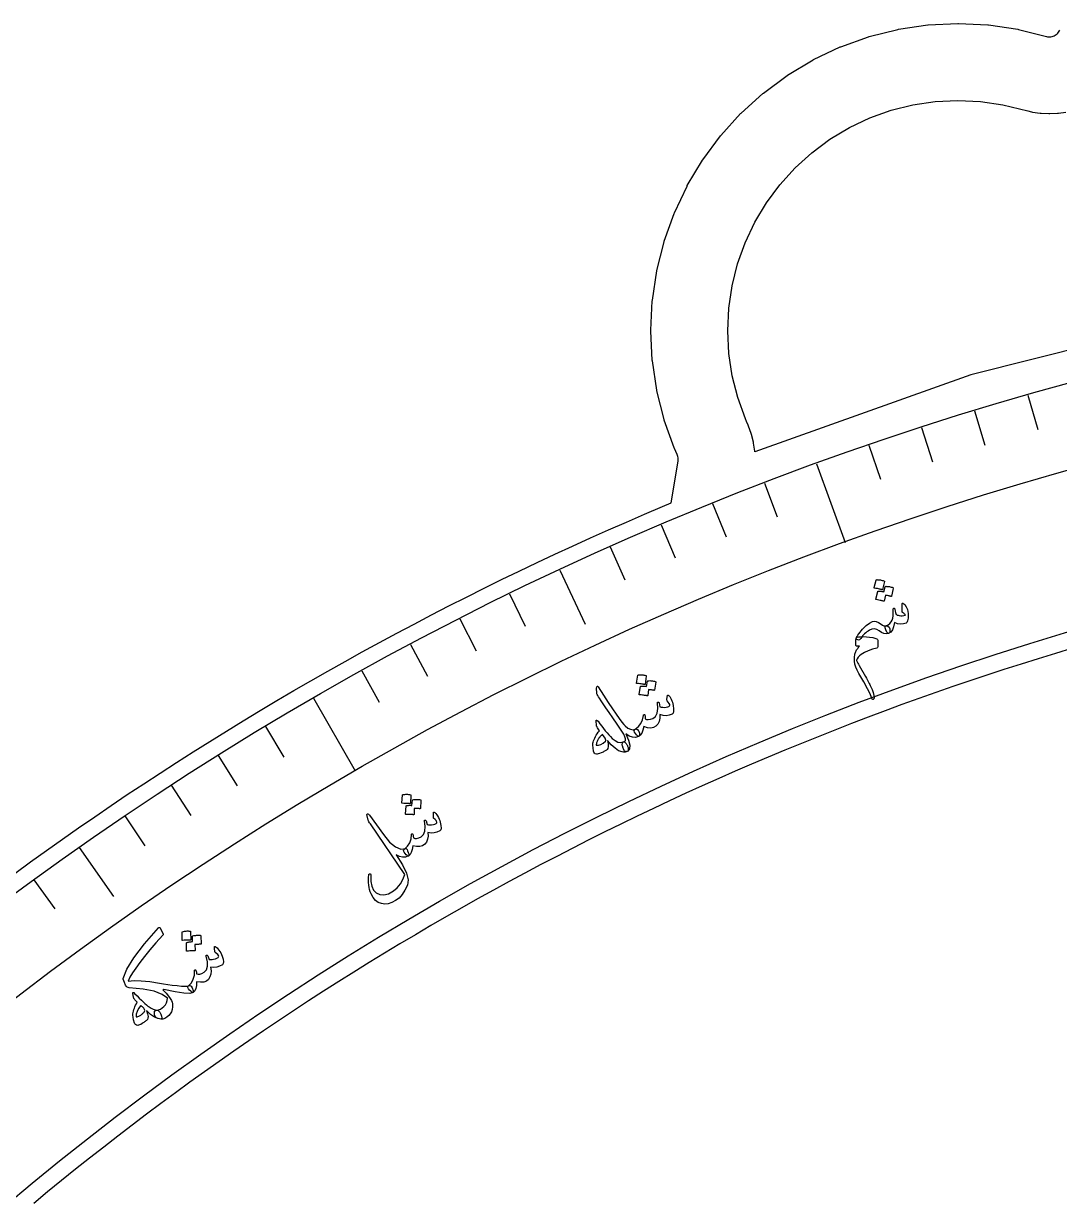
# Model space of a CAD drawing. Header units: millimetres. Extents: x -82 to 82, y -82 to 107.
# Drawn here: x -48.51 to -21.81, y 58.21 to 88.48 of the extents above; entities that cross this region are included whole.
import ezdxf

# ---------------------------------------------------------------- set-up
doc = ezdxf.new("R2010")
doc.units = ezdxf.units.MM
for name, color, linetype in [('CUT_INNER', 6, 'Continuous'), ('CUT_OUTER', 1, 'Continuous'), ('ENGRAVE', 7, 'Continuous'), ('ENGRAVE_FINE', 8, 'Continuous'), ('TEXT', 5, 'Continuous')]:
    doc.layers.add(name, color=color, linetype=linetype)

msp = doc.modelspace()

# ---------------------------------------------------------------- linework, layer by layer
at = {"layer": 'CUT_INNER'}
msp.add_lwpolyline([(-21.4692, 72.3701), (-21.9129, 72.237), (-22.3557, 72.1012), (-22.7977, 71.9627), (-23.2388, 71.8215), (-23.6791, 71.6775), (-24.1184, 71.5309), (-24.5569, 71.3815), (-24.9944, 71.2295), (-25.431, 71.0748), (-25.8666, 70.9174), (-26.3013, 70.7574), (-26.7349, 70.5947), (-27.1676, 70.4293), (-27.5992, 70.2613), (-28.0298, 70.0906), (-28.4593, 69.9173), (-28.8878, 69.7414), (-29.3152, 69.5628), (-29.7415, 69.3816), (-30.1666, 69.1978), (-30.5907, 69.0114), (-31.0135, 68.8224), (-31.4352, 68.6308), (-31.8557, 68.4366), (-32.2751, 68.2399), (-32.6932, 68.0406), (-33.11, 67.8387), (-33.5257, 67.6343), (-33.94, 67.4273), (-34.3531, 67.2177), (-34.7649, 67.0057), (-35.1754, 66.7911), (-35.5846, 66.574), (-35.9924, 66.3544), (-36.3988, 66.1323), (-36.8039, 65.9078), (-37.2077, 65.6807), (-37.61, 65.4512), (-38.0109, 65.2192), (-38.4103, 64.9847), (-38.8083, 64.7478), (-39.2049, 64.5084), (-39.6, 64.2667), (-39.9936, 64.0225), (-40.3856, 63.7759), (-40.7762, 63.5269), (-41.1652, 63.2755), (-41.5527, 63.0217), (-41.9386, 62.7656), (-42.3229, 62.5071), (-42.7057, 62.2462), (-43.0868, 61.983), (-43.4663, 61.7174), (-43.8442, 61.4496), (-44.2204, 61.1794), (-44.595, 60.9069), (-44.9679, 60.6321), (-45.339, 60.3551), (-45.7085, 60.0757), (-46.0763, 59.7941), (-46.4423, 59.5103), (-46.8066, 59.2242), (-47.1691, 58.9359), (-47.5298, 58.6454), (-47.8888, 58.3526), (-48.2459, 58.0577)], dxfattribs=at)
at = {"layer": 'CUT_OUTER'}
msp.add_lwpolyline([(-48.7377, 66.5649), (-48.3283, 66.8627), (-47.9172, 67.158), (-47.5042, 67.4507), (-47.0894, 67.741), (-46.6729, 68.0286), (-46.2546, 68.3137), (-45.8345, 68.5962), (-45.4128, 68.8762), (-44.9893, 69.1535), (-44.5641, 69.4283), (-44.1373, 69.7004), (-43.7088, 69.9699), (-43.2786, 70.2368), (-42.8469, 70.501), (-42.4135, 70.7626), (-41.9785, 71.0215), (-41.5419, 71.2778), (-41.1038, 71.5313), (-40.6641, 71.7822), (-40.2229, 72.0303), (-39.7802, 72.2758), (-39.3359, 72.5185), (-38.8902, 72.7585), (-38.4431, 72.9958), (-37.9944, 73.2303), (-37.5444, 73.462), (-37.0929, 73.691), (-36.6401, 73.9172), (-36.1858, 74.1406), (-35.7302, 74.3613), (-35.2733, 74.5791), (-34.815, 74.7941), (-34.3554, 75.0064), (-33.8946, 75.2157), (-33.4324, 75.4223), (-32.969, 75.626), (-32.5043, 75.8269), (-32.0385, 76.0249), (-31.8158, 76.118), (-31.6365, 77.1936), (-31.633, 77.2237), (-31.6326, 77.254), (-31.6353, 77.2842), (-31.641, 77.314), (-31.6496, 77.3431), (-31.6612, 77.3711), (-31.734, 77.525), (-31.7396, 77.5386), (-31.9965, 78.2565), (-32.0008, 78.2706), (-32.186, 79.0102), (-32.1889, 79.0247), (-32.3008, 79.7789), (-32.3022, 79.7936), (-32.3396, 80.5551), (-32.3396, 80.5699), (-32.3022, 81.3314), (-32.3008, 81.3461), (-32.1889, 82.1003), (-32.186, 82.1148), (-32.0008, 82.8544), (-31.9965, 82.8685), (-31.7396, 83.5864), (-31.734, 83.6), (-31.408, 84.2893), (-31.401, 84.3023), (-31.009, 84.9563), (-31.0009, 84.9685), (-30.5466, 85.581), (-30.5373, 85.5924), (-30.0252, 86.1573), (-30.0148, 86.1677), (-29.4499, 86.6798), (-29.4385, 86.6891), (-28.826, 87.1434), (-28.8138, 87.1515), (-28.1598, 87.5435), (-28.1468, 87.5505), (-27.4575, 87.8765), (-27.4439, 87.8821), (-26.726, 88.139), (-26.7119, 88.1433), (-25.9723, 88.3285), (-25.9578, 88.3314), (-25.2036, 88.4433), (-25.1889, 88.4447), (-24.4274, 88.4821), (-24.4126, 88.4821), (-23.6511, 88.4447), (-23.6364, 88.4433), (-22.8822, 88.3314), (-22.8677, 88.3285), (-22.1433, 88.1471), (-22.1144, 88.1413), (-22.0851, 88.1384), (-22.0557, 88.1384), (-22.0264, 88.1413), (-21.9975, 88.1471), (-21.9693, 88.1556), (-21.9421, 88.1669), (-21.9162, 88.1808), (-21.8917, 88.1971), (-21.8689, 88.2158), (-21.8481, 88.2366), (-21.8294, 88.2594), (-21.8131, 88.2838), (-21.7992, 88.3098)], dxfattribs=at)
at = {"layer": 'ENGRAVE'}
for points in [[(-16.1925, 81.4052), (-24.0936, 79.426), (-29.6608, 77.4341), (-29.6629, 77.4577), (-29.6905, 77.656), (-29.6962, 77.6858), (-29.7437, 77.8803), (-29.7524, 77.9094), (-29.8192, 78.0981), (-29.8308, 78.1261), (-29.8713, 78.2177), (-29.9029, 78.2844), (-30.1, 78.8337), (-30.2421, 79.3988), (-30.3281, 79.9751), (-30.3573, 80.557), (-30.3292, 81.139), (-30.2442, 81.7154), (-30.1032, 82.2807), (-29.9074, 82.8295), (-29.6588, 83.3564), (-29.3597, 83.8565), (-29.0131, 84.3248), (-28.6222, 84.7569), (-28.1908, 85.1486), (-27.7231, 85.4961), (-27.2237, 85.7961), (-26.6972, 86.0457), (-26.1488, 86.2425), (-25.5837, 86.3846), (-25.0074, 86.4706), (-24.4255, 86.4998), (-23.8435, 86.4717), (-23.2671, 86.3867), (-22.6226, 86.2259), (-22.5296, 86.2051), (-22.5007, 86.1994), (-22.3085, 86.1709), (-22.2792, 86.168), (-22.0851, 86.1584), (-22.0557, 86.1584), (-21.8616, 86.168), (-21.8323, 86.1709), (-21.6401, 86.1994)], [(-28.0728, 77.1293), (-27.334, 75.0997)], [(-34.6882, 74.3891), (-34.0362, 72.9909)], [(-41.0396, 71.0827), (-39.9597, 69.2122)], [(-47.0787, 67.2354), (-46.1938, 65.9716)]]:
    msp.add_lwpolyline(points, dxfattribs=at)
for radius in [82.0793, 79.9194, 75.9082]:
    msp.add_circle((0, 0), radius, dxfattribs=at)
at = {"layer": 'ENGRAVE_FINE'}
for points in [[(-22.6241, 78.8996), (-22.369, 78.0098)], [(-23.9977, 78.4928), (-23.727, 77.6076)], [(-25.3639, 78.062), (-25.0778, 77.1817)], [(-26.7224, 77.6075), (-26.421, 76.7322)], [(-29.4146, 76.6276), (-29.0828, 75.7634)], [(-30.7474, 76.1026), (-30.4007, 75.2443)], [(-32.0709, 75.5543), (-31.7092, 74.7023)], [(-33.3846, 74.9831), (-33.0081, 74.1375)], [(-35.9812, 73.7723), (-35.5754, 72.9404)], [(-37.2632, 73.1331), (-36.843, 72.3084)], [(-38.5339, 72.4717), (-38.0993, 71.6544)], [(-39.7928, 71.7881), (-39.344, 70.9785)], [(-42.2739, 70.3556), (-41.7972, 69.5622)], [(-43.4954, 69.6072), (-43.0049, 68.8222)], [(-44.7036, 68.8375), (-44.1994, 68.0611)], [(-45.8981, 68.0468), (-45.3805, 67.2794)], [(-48.245, 66.4035), (-47.7009, 65.6546)]]:
    msp.add_lwpolyline(points, dxfattribs=at)
at = {"layer": 'TEXT'}
for points in [[(-26.5347, 74.1296), (-26.5329, 74.1333), (-26.5296, 74.1363), (-26.5249, 74.1386), (-26.5186, 74.1402), (-26.4941, 74.14), (-26.47, 74.1386), (-26.4463, 74.1362), (-26.423, 74.1328), (-26.3999, 74.1281), (-26.3768, 74.1223), (-26.3537, 74.1152), (-26.3307, 74.1068), (-26.3244, 74.1031), (-26.3205, 74.0988), (-26.3188, 74.0941), (-26.3194, 74.0888), (-26.3659, 73.8861), (-26.3687, 73.8817), (-26.3735, 73.8797), (-26.3804, 73.88), (-26.3894, 73.8826), (-26.3971, 73.8847), (-26.4092, 73.8878), (-26.4256, 73.8917), (-26.4463, 73.8966), (-26.4717, 73.9022), (-26.5019, 73.9085), (-26.5371, 73.9155), (-26.5772, 73.9232), (-26.5827, 73.9248), (-26.5861, 73.9273), (-26.5873, 73.9306), (-26.5862, 73.9346)], [(-26.3025, 73.9577), (-26.3007, 73.9614), (-26.2974, 73.9644), (-26.2927, 73.9667), (-26.2864, 73.9683), (-26.262, 73.9679), (-26.2379, 73.9665), (-26.2143, 73.964), (-26.191, 73.9605), (-26.168, 73.9558), (-26.145, 73.9499), (-26.122, 73.9427), (-26.0991, 73.9343), (-26.094, 73.931), (-26.0909, 73.9268), (-26.0895, 73.9216), (-26.09, 73.9155), (-26.1366, 73.713), (-26.1387, 73.7098), (-26.1429, 73.7083), (-26.1493, 73.7085), (-26.1578, 73.7103), (-26.1635, 73.7117), (-26.1723, 73.7138), (-26.1843, 73.7165), (-26.1995, 73.72), (-26.2178, 73.7241), (-26.2391, 73.7286), (-26.2636, 73.7335), (-26.2912, 73.7388), (-26.3242, 73.5898), (-26.327, 73.5855), (-26.3318, 73.5834), (-26.3387, 73.5837), (-26.3476, 73.5863), (-26.3553, 73.5885), (-26.3673, 73.5915), (-26.3837, 73.5955), (-26.4044, 73.6003), (-26.4297, 73.6059), (-26.4598, 73.6123), (-26.4949, 73.6193), (-26.5348, 73.627), (-26.5394, 73.629), (-26.5421, 73.6317), (-26.5429, 73.6351), (-26.5417, 73.6392), (-26.4907, 73.8341), (-26.4889, 73.8378), (-26.4857, 73.8408), (-26.481, 73.8431), (-26.4747, 73.8447), (-26.4575, 73.8445), (-26.4402, 73.8439), (-26.4229, 73.8428), (-26.4055, 73.8413), (-26.3883, 73.8391), (-26.3713, 73.8361), (-26.3544, 73.8323), (-26.3376, 73.8276)], [(-25.8609, 73.5167), (-25.8603, 73.5267), (-25.8573, 73.5326), (-25.852, 73.5345), (-25.8443, 73.5323), (-25.7961, 73.497), (-25.7574, 73.4418), (-25.7284, 73.3667), (-25.7088, 73.2718), (-25.705, 73.2292), (-25.7045, 73.1883), (-25.7073, 73.1489), (-25.7134, 73.1112), (-25.7223, 73.0767), (-25.7321, 73.0502), (-25.7429, 73.0315), (-25.7547, 73.0208), (-25.8282, 72.997), (-25.9039, 72.9913), (-25.9818, 73.0037), (-26.0619, 73.0342), (-26.0831, 72.927), (-26.1149, 72.8444), (-26.1572, 72.7864), (-26.2101, 72.7531), (-26.2194, 72.753), (-26.2299, 72.7589), (-26.2417, 72.7707), (-26.2546, 72.7886), (-26.2862, 72.8485), (-26.301, 72.8951), (-26.2991, 72.9284), (-26.2805, 72.9485), (-26.2269, 72.979), (-26.1824, 73.0138), (-26.147, 73.053), (-26.1209, 73.0965), (-26.103, 73.148), (-26.0927, 73.2113), (-26.0898, 73.2862), (-26.0945, 73.3729), (-26.0937, 73.3837), (-26.0903, 73.3921), (-26.0841, 73.3981), (-26.0753, 73.4017), (-26.0653, 73.4024), (-26.0577, 73.3988), (-26.0526, 73.391), (-26.05, 73.3789), (-26.0436, 73.332), (-26.0367, 73.2949), (-26.0292, 73.2674), (-26.0212, 73.2495), (-26.0099, 73.2384), (-25.9918, 73.2288), (-25.9669, 73.2206), (-25.9352, 73.214), (-25.8986, 73.2106), (-25.861, 73.2115), (-25.8225, 73.2166), (-25.7831, 73.2261), (-25.783, 73.2261), (-25.7826, 73.2263), (-25.7819, 73.2265), (-25.7809, 73.2268), (-25.7802, 73.2294), (-25.7814, 73.2334), (-25.7847, 73.2388), (-25.79, 73.2457), (-25.7985, 73.2543), (-25.8115, 73.265), (-25.8288, 73.2779), (-25.8506, 73.2928), (-25.8545, 73.2956), (-25.8573, 73.2996), (-25.859, 73.305), (-25.8597, 73.3116)], [(-26.6305, 73.0622), (-26.588, 73.068), (-26.5363, 73.0578), (-26.4754, 73.0316), (-26.4054, 72.9893), (-26.3691, 72.9676), (-26.3373, 72.9532), (-26.3099, 72.946), (-26.287, 72.9462), (-26.232, 72.9448), (-26.1959, 72.9188), (-26.1788, 72.8683), (-26.1807, 72.7932), (-26.1842, 72.779), (-26.1914, 72.7672), (-26.2022, 72.7578), (-26.2166, 72.7508), (-26.2722, 72.7405), (-26.3312, 72.7487), (-26.3934, 72.7752), (-26.4591, 72.8201), (-26.5165, 72.8555), (-26.577, 72.8699), (-26.6405, 72.8631), (-26.707, 72.8352), (-26.74, 72.8157), (-26.7714, 72.7944), (-26.8014, 72.771), (-26.8299, 72.7458), (-26.8566, 72.7187), (-26.8813, 72.6899), (-26.9039, 72.6594), (-26.9245, 72.6271), (-26.9442, 72.6017), (-26.9646, 72.5864), (-26.9857, 72.5814), (-27.0075, 72.5865), (-27.0277, 72.5976), (-27.041, 72.6091), (-27.0475, 72.621), (-27.047, 72.6333), (-27.04, 72.6504), (-27.0261, 72.6744), (-27.0051, 72.7052), (-26.9773, 72.7429), (-26.8802, 72.8628), (-26.79, 72.9559), (-26.7067, 73.0224), (-26.6305, 73.0622)], [(-27.0551, 72.4579), (-27.055, 72.5282), (-27.0524, 72.5821), (-27.0474, 72.6196), (-27.04, 72.6409), (-27.0211, 72.654), (-26.9853, 72.6637), (-26.9325, 72.6697), (-26.8627, 72.6722), (-26.7811, 72.6697), (-26.7, 72.6608), (-26.6193, 72.6456), (-26.5392, 72.6239), (-26.5176, 72.6143), (-26.5021, 72.5994), (-26.4926, 72.5792), (-26.4891, 72.5538), (-26.4878, 72.5275), (-26.4869, 72.5042), (-26.4864, 72.4838), (-26.4864, 72.4663), (-26.4867, 72.452), (-26.4869, 72.441), (-26.4872, 72.4333), (-26.4874, 72.4291), (-26.4903, 72.4089), (-26.4957, 72.3935), (-26.5039, 72.383), (-26.5148, 72.3773), (-26.6302, 72.3465), (-26.7354, 72.3078), (-26.8304, 72.2614), (-26.9152, 72.2072), (-26.9592, 72.1729), (-26.9949, 72.138), (-27.022, 72.1026), (-27.0407, 72.0667), (-27.0395, 72.0614), (-27.0361, 72.0527), (-27.0305, 72.0407), (-27.0228, 72.0253), (-27.0129, 72.0066), (-27.0008, 71.9846), (-26.9865, 71.9592), (-26.9701, 71.9305), (-26.8083, 71.6412), (-26.7852, 71.601), (-26.7638, 71.5634), (-26.7441, 71.5283), (-26.7261, 71.4958), (-26.7101, 71.466), (-26.6961, 71.439), (-26.6843, 71.4147), (-26.6745, 71.3932), (-26.6391, 71.3087), (-26.6128, 71.2297), (-26.5954, 71.1563), (-26.5871, 71.0884), (-26.5887, 71.075), (-26.5926, 71.0648), (-26.599, 71.0576), (-26.6077, 71.0536), (-26.6209, 71.0537), (-26.6325, 71.0622), (-26.6424, 71.0789), (-26.6506, 71.104), (-26.6857, 71.1961), (-26.7519, 71.3291), (-26.8492, 71.5031), (-26.9779, 71.7181), (-27.0234, 71.8039), (-27.0573, 71.8854), (-27.0795, 71.9627), (-27.0901, 72.0358), (-27.0917, 72.0699), (-27.092, 72.1025), (-27.0912, 72.1336), (-27.0891, 72.1631), (-27.0858, 72.1909), (-27.0812, 72.2169), (-27.0753, 72.2411), (-27.0681, 72.2634), (-27.0585, 72.285), (-27.0477, 72.3061), (-27.0356, 72.3268), (-27.0223, 72.347), (-27.0079, 72.3669), (-26.9927, 72.3864), (-26.9765, 72.4057), (-26.9595, 72.4246), (-26.9612, 72.4252), (-26.9635, 72.4256), (-26.9663, 72.4258), (-26.9697, 72.4257), (-26.9736, 72.4255), (-26.978, 72.4251), (-26.983, 72.4245), (-26.9885, 72.4237), (-26.9936, 72.4241), (-26.9989, 72.4244), (-27.0042, 72.4245), (-27.0096, 72.4244), (-27.0151, 72.4243), (-27.0208, 72.4242), (-27.0267, 72.4243), (-27.0328, 72.4244), (-27.0427, 72.427), (-27.0497, 72.4335), (-27.0538, 72.4438), (-27.0551, 72.4579)], [(-32.6752, 71.6733), (-32.6738, 71.6772), (-32.6708, 71.6805), (-32.6662, 71.6832), (-32.6601, 71.6853), (-32.6357, 71.6871), (-32.6115, 71.6878), (-32.5877, 71.6874), (-32.5641, 71.6859), (-32.5407, 71.6832), (-32.5172, 71.6793), (-32.4936, 71.6742), (-32.47, 71.6678), (-32.4634, 71.6646), (-32.4591, 71.6607), (-32.457, 71.6561), (-32.4572, 71.6508), (-32.4866, 71.4449), (-32.489, 71.4403), (-32.4937, 71.4378), (-32.5006, 71.4376), (-32.5097, 71.4394), (-32.5176, 71.4409), (-32.5299, 71.4429), (-32.5465, 71.4455), (-32.5676, 71.4485), (-32.5934, 71.452), (-32.6241, 71.4558), (-32.6597, 71.4598), (-32.7003, 71.4641), (-32.706, 71.4653), (-32.7095, 71.4674), (-32.711, 71.4706), (-32.7103, 71.4747)], [(-32.4293, 71.5215), (-32.4279, 71.5254), (-32.4249, 71.5286), (-32.4203, 71.5313), (-32.4142, 71.5334), (-32.3898, 71.5352), (-32.3657, 71.5358), (-32.342, 71.5353), (-32.3185, 71.5337), (-32.2951, 71.531), (-32.2717, 71.527), (-32.2482, 71.5218), (-32.2246, 71.5153), (-32.2193, 71.5125), (-32.2158, 71.5085), (-32.214, 71.5035), (-32.214, 71.4973), (-32.2435, 71.2916), (-32.2453, 71.2883), (-32.2494, 71.2864), (-32.2558, 71.2861), (-32.2644, 71.2872), (-32.2702, 71.2881), (-32.2791, 71.2894), (-32.2913, 71.2912), (-32.3067, 71.2934), (-32.3253, 71.2959), (-32.347, 71.2985), (-32.3718, 71.3014), (-32.3998, 71.3044), (-32.4202, 71.1531), (-32.4226, 71.1485), (-32.4272, 71.1461), (-32.4341, 71.1458), (-32.4432, 71.1477), (-32.4511, 71.1492), (-32.4633, 71.1512), (-32.48, 71.1538), (-32.501, 71.1568), (-32.5267, 71.1603), (-32.5573, 71.1641), (-32.5928, 71.1681), (-32.6333, 71.1724), (-32.638, 71.1741), (-32.6409, 71.1765), (-32.6419, 71.1799), (-32.6411, 71.184), (-32.6066, 71.3825), (-32.6052, 71.3864), (-32.6022, 71.3896), (-32.5977, 71.3923), (-32.5916, 71.3945), (-32.5744, 71.3958), (-32.5571, 71.3966), (-32.5397, 71.397), (-32.5223, 71.3969), (-32.505, 71.3962), (-32.4877, 71.3946), (-32.4706, 71.3922), (-32.4535, 71.3889)], [(-33.0686, 69.8496), (-33.0754, 69.8907), (-33.0749, 69.9219), (-33.0671, 69.9431), (-33.0521, 69.9544), (-33.0286, 69.9634), (-33.0109, 69.9732), (-32.9989, 69.9838), (-32.9927, 69.9952), (-32.9916, 70.0354), (-33.0074, 70.0884), (-33.04, 70.1541), (-33.0894, 70.2327), (-33.2118, 70.4132), (-33.3208, 70.5738), (-33.4163, 70.7147), (-33.4982, 70.8358), (-33.5666, 70.9371), (-33.6217, 71.0186), (-33.6634, 71.0802), (-33.6917, 71.1221), (-33.709, 71.1504), (-33.7218, 71.1748), (-33.7302, 71.1952), (-33.7341, 71.2117), (-33.7389, 71.3422), (-33.7327, 71.3756), (-33.7237, 71.3921), (-33.7119, 71.3918), (-33.6973, 71.3746), (-33.5596, 71.1598), (-33.4364, 70.9706), (-33.3276, 70.8068), (-33.2333, 70.6687), (-33.1535, 70.5558), (-33.0885, 70.468), (-33.0382, 70.4054), (-33.0026, 70.3678), (-32.9296, 70.3129), (-32.862, 70.2808), (-32.7998, 70.2717), (-32.7429, 70.2855), (-32.7249, 70.2896), (-32.7061, 70.2854), (-32.6867, 70.273), (-32.6666, 70.2523), (-32.6517, 70.2314), (-32.6408, 70.209), (-32.6339, 70.185), (-32.631, 70.1594), (-32.6323, 70.1366), (-32.6367, 70.1186), (-32.6444, 70.1055), (-32.6552, 70.0972), (-32.7335, 70.0744), (-32.8145, 70.0776), (-32.8983, 70.1068), (-32.9849, 70.1621), (-32.9162, 70.0028), (-32.8853, 69.8761), (-32.8921, 69.7821), (-32.9366, 69.7206), (-32.9513, 69.7114), (-32.9651, 69.7058), (-32.9781, 69.7038), (-32.9902, 69.7054), (-33.0039, 69.7113), (-33.0163, 69.7218), (-33.0275, 69.7371), (-33.0375, 69.7571), (-33.0418, 69.769), (-33.0461, 69.7808), (-33.0504, 69.7924), (-33.0546, 69.8039), (-33.0585, 69.8153), (-33.0622, 69.8268), (-33.0656, 69.8382), (-33.0686, 69.8496)], [(-31.9143, 71.159), (-31.9111, 71.1642), (-31.9052, 71.1656), (-31.8966, 71.1631), (-31.8854, 71.1568), (-31.8707, 71.1441), (-31.8548, 71.1237), (-31.8376, 71.0957), (-31.8193, 71.06), (-31.8, 71.0187), (-31.7841, 70.9772), (-31.7715, 70.9354), (-31.7623, 70.8934), (-31.7522, 70.8081), (-31.7541, 70.7428), (-31.768, 70.6973), (-31.794, 70.6717), (-31.8698, 70.6428), (-31.9467, 70.6313), (-32.025, 70.6372), (-32.1046, 70.6604), (-32.1086, 70.565), (-32.1276, 70.4833), (-32.1617, 70.4153), (-32.2107, 70.361), (-32.2721, 70.3259), (-32.3444, 70.3123), (-32.4276, 70.3204), (-32.5218, 70.35), (-32.5437, 70.2564), (-32.5736, 70.1829), (-32.6114, 70.1296), (-32.6573, 70.0963), (-32.6701, 70.0973), (-32.6878, 70.1101), (-32.7103, 70.1346), (-32.7377, 70.1708), (-32.7593, 70.2091), (-32.7678, 70.2408), (-32.763, 70.2659), (-32.745, 70.2845), (-32.6589, 70.3511), (-32.5943, 70.4327), (-32.5511, 70.5294), (-32.5293, 70.6412), (-32.5282, 70.6473), (-32.5261, 70.6522), (-32.5232, 70.6559), (-32.5195, 70.6585), (-32.5143, 70.6602), (-32.5091, 70.6607), (-32.5039, 70.6599), (-32.4989, 70.6578), (-32.4917, 70.6474), (-32.4875, 70.6262), (-32.4862, 70.5941), (-32.4878, 70.5511), (-32.4523, 70.5349), (-32.4072, 70.5317), (-32.3526, 70.5414), (-32.2884, 70.564), (-32.2189, 70.6152), (-32.1757, 70.6985), (-32.1586, 70.8138), (-32.1676, 70.9612), (-32.1682, 70.9687), (-32.1674, 70.9746), (-32.1652, 70.979), (-32.1617, 70.9817), (-32.1555, 70.9838), (-32.1497, 70.9846), (-32.1441, 70.9839), (-32.1389, 70.9818), (-32.1339, 70.9778), (-32.1299, 70.9732), (-32.127, 70.9682), (-32.1252, 70.9627), (-32.1063, 70.8649), (-32.0718, 70.8542), (-32.0336, 70.8484), (-31.9915, 70.8475), (-31.9457, 70.8514), (-31.9031, 70.8597), (-31.8729, 70.8709), (-31.8551, 70.8851), (-31.8497, 70.9022), (-31.8545, 70.9225), (-31.8684, 70.9482), (-31.8914, 70.9793), (-31.9235, 71.0158), (-31.9266, 71.0287), (-31.9262, 71.0569), (-31.9221, 71.1003), (-31.9143, 71.159)], [(-33.3354, 70.0473), (-33.2638, 69.9886), (-33.1928, 69.9535), (-33.1222, 69.9421), (-33.0521, 69.9544), (-33.0326, 69.9569), (-33.0132, 69.9511), (-32.9939, 69.9369), (-32.9749, 69.9143), (-32.9666, 69.9015), (-32.9587, 69.8881), (-32.9512, 69.8743), (-32.9441, 69.8599), (-32.9378, 69.845), (-32.9324, 69.8297), (-32.9281, 69.8139), (-32.9249, 69.7976), (-32.9213, 69.7699), (-32.9217, 69.748), (-32.9262, 69.7319), (-32.9346, 69.7215), (-32.9691, 69.7052), (-33.0053, 69.6958), (-33.0431, 69.6932), (-33.0826, 69.6974), (-33.1709, 69.7303), (-33.263, 69.7911), (-33.359, 69.8797), (-33.4589, 69.9961), (-33.4413, 69.9073), (-33.4367, 69.8379), (-33.4452, 69.7878), (-33.4667, 69.757), (-33.4813, 69.7465), (-33.4971, 69.736), (-33.514, 69.7256), (-33.532, 69.7154), (-33.5514, 69.7051), (-33.5721, 69.6948), (-33.5943, 69.6844), (-33.6179, 69.674), (-33.6619, 69.6563), (-33.6968, 69.6448), (-33.7227, 69.6397), (-33.7395, 69.6408), (-33.7718, 69.6524), (-33.7958, 69.6687), (-33.8115, 69.6896), (-33.8189, 69.7151), (-33.8284, 69.8016), (-33.8332, 69.8698), (-33.8332, 69.9198), (-33.8285, 69.9515), (-33.8179, 69.9858), (-33.8044, 70.0208), (-33.788, 70.0566), (-33.7688, 70.0931), (-33.7467, 70.1303), (-33.7217, 70.1682), (-33.6938, 70.2069), (-33.663, 70.2463), (-33.7154, 70.3235), (-33.7212, 70.3331), (-33.7265, 70.3419), (-33.7312, 70.35), (-33.7355, 70.3574), (-33.739, 70.3642), (-33.7415, 70.3705), (-33.7429, 70.3764), (-33.7433, 70.3818), (-33.7484, 70.4996), (-33.7461, 70.5167), (-33.7371, 70.5203), (-33.7214, 70.5106), (-33.6989, 70.4875), (-33.6526, 70.4217), (-33.6064, 70.359), (-33.5603, 70.2996), (-33.5143, 70.2432), (-33.4686, 70.1899), (-33.4236, 70.1395), (-33.3792, 70.092), (-33.3354, 70.0473)], [(-33.5903, 70.1481), (-33.603, 70.1365), (-33.616, 70.1242), (-33.6293, 70.1112), (-33.6428, 70.0973), (-33.6562, 70.0824), (-33.6693, 70.066), (-33.6821, 70.0482), (-33.6944, 70.029), (-33.7064, 70.01), (-33.7169, 69.9906), (-33.726, 69.971), (-33.7337, 69.9512), (-33.7398, 69.9311), (-33.7443, 69.9108), (-33.7471, 69.8904), (-33.7482, 69.8699), (-33.6905, 69.8713), (-33.6318, 69.8895), (-33.5718, 69.9245), (-33.5107, 69.9764), (-33.5035, 69.9893), (-33.5017, 70.0056), (-33.5055, 70.0254), (-33.5147, 70.0487)], [(-38.7437, 68.5833), (-38.7426, 68.5872), (-38.7399, 68.5907), (-38.7356, 68.5938), (-38.7297, 68.5965), (-38.7055, 68.6004), (-38.6815, 68.6031), (-38.6577, 68.6048), (-38.6341, 68.6053), (-38.6105, 68.6047), (-38.5868, 68.6028), (-38.5629, 68.5998), (-38.5388, 68.5954), (-38.5319, 68.5928), (-38.5273, 68.5893), (-38.5248, 68.5849), (-38.5245, 68.5796), (-38.5361, 68.3719), (-38.5381, 68.3672), (-38.5425, 68.3643), (-38.5493, 68.3634), (-38.5586, 68.3645), (-38.5666, 68.3653), (-38.579, 68.3662), (-38.5958, 68.3673), (-38.6171, 68.3686), (-38.643, 68.3698), (-38.6739, 68.3709), (-38.7098, 68.3718), (-38.7506, 68.3726), (-38.7564, 68.3733), (-38.7601, 68.3752), (-38.7618, 68.3782), (-38.7615, 68.3823)], [(-38.4856, 68.4533), (-38.4845, 68.4572), (-38.4818, 68.4607), (-38.4775, 68.4638), (-38.4716, 68.4664), (-38.4475, 68.4702), (-38.4235, 68.4729), (-38.3998, 68.4745), (-38.3762, 68.475), (-38.3527, 68.4743), (-38.329, 68.4723), (-38.3052, 68.4691), (-38.2811, 68.4648), (-38.2756, 68.4624), (-38.2718, 68.4587), (-38.2696, 68.4539), (-38.269, 68.4478), (-38.2806, 68.2402), (-38.2822, 68.2367), (-38.2861, 68.2345), (-38.2924, 68.2336), (-38.3011, 68.234), (-38.3069, 68.2344), (-38.3159, 68.235), (-38.3282, 68.2357), (-38.3438, 68.2365), (-38.3625, 68.2374), (-38.3844, 68.2382), (-38.4093, 68.2389), (-38.4374, 68.2395), (-38.4447, 68.087), (-38.4467, 68.0822), (-38.4511, 68.0794), (-38.4579, 68.0785), (-38.4672, 68.0796), (-38.4751, 68.0804), (-38.4875, 68.0814), (-38.5043, 68.0825), (-38.5255, 68.0837), (-38.5514, 68.085), (-38.5822, 68.0861), (-38.618, 68.0871), (-38.6586, 68.0878), (-38.6635, 68.0891), (-38.6666, 68.0913), (-38.6679, 68.0945), (-38.6675, 68.0987), (-38.6503, 68.2995), (-38.6492, 68.3034), (-38.6465, 68.3069), (-38.6422, 68.31), (-38.6363, 68.3127), (-38.6193, 68.3154), (-38.6021, 68.3178), (-38.5849, 68.3196), (-38.5675, 68.3211), (-38.5502, 68.3218), (-38.5328, 68.3218), (-38.5155, 68.3208), (-38.4983, 68.3191)], [(-37.9412, 68.1366), (-37.9385, 68.142), (-37.9327, 68.1439), (-37.924, 68.1422), (-37.9122, 68.1368), (-37.8965, 68.1255), (-37.8788, 68.1066), (-37.8593, 68.0801), (-37.838, 68.0461), (-37.8152, 68.0067), (-37.7957, 67.9666), (-37.7796, 67.9261), (-37.7668, 67.885), (-37.7494, 67.801), (-37.7457, 67.7357), (-37.7556, 67.6892), (-37.7793, 67.6615), (-37.8523, 67.6262), (-37.928, 67.608), (-38.0064, 67.6071), (-38.0878, 67.6234), (-38.0835, 67.528), (-38.0954, 67.4449), (-38.1234, 67.3743), (-38.1676, 67.3159), (-38.2257, 67.2756), (-38.2966, 67.2559), (-38.3801, 67.2567), (-38.4765, 67.2781), (-38.4903, 67.183), (-38.5137, 67.1072), (-38.5468, 67.0508), (-38.5897, 67.0136), (-38.6025, 67.0135), (-38.6212, 67.0247), (-38.6458, 67.0472), (-38.6762, 67.081), (-38.701, 67.1172), (-38.7122, 67.1481), (-38.7096, 67.1735), (-38.6933, 67.1936), (-38.6133, 67.2674), (-38.5559, 67.3543), (-38.5213, 67.4543), (-38.5092, 67.5676), (-38.5086, 67.5738), (-38.507, 67.5788), (-38.5044, 67.5828), (-38.5009, 67.5856), (-38.4958, 67.5878), (-38.4907, 67.5888), (-38.4855, 67.5884), (-38.4803, 67.5867), (-38.4723, 67.577), (-38.4662, 67.5562), (-38.4622, 67.5244), (-38.4601, 67.4814), (-38.4233, 67.4683), (-38.3781, 67.469), (-38.3245, 67.4834), (-38.2625, 67.5114), (-38.1977, 67.5685), (-38.1618, 67.6552), (-38.1548, 67.7715), (-38.1765, 67.9176), (-38.1777, 67.9251), (-38.1774, 67.931), (-38.1756, 67.9355), (-38.1723, 67.9385), (-38.1664, 67.9412), (-38.1606, 67.9425), (-38.1551, 67.9423), (-38.1497, 67.9407), (-38.1443, 67.9371), (-38.14, 67.9329), (-38.1367, 67.9281), (-38.1344, 67.9228), (-38.107, 67.827), (-38.0718, 67.8193), (-38.0332, 67.8169), (-37.9912, 67.8196), (-37.9459, 67.8274), (-37.9042, 67.8393), (-37.8751, 67.8531), (-37.8586, 67.8688), (-37.8546, 67.8863), (-37.8612, 67.9061), (-37.8773, 67.9305), (-37.9029, 67.9595), (-37.938, 67.9931), (-37.9422, 68.0057), (-37.9442, 68.0338), (-37.9439, 68.0775), (-37.9412, 68.1366)], [(-39.2352, 67.5679), (-39.075, 67.374), (-38.9243, 67.2494), (-38.7829, 67.1938), (-38.6508, 67.2074), (-38.6383, 67.2013), (-38.6246, 67.1825), (-38.6096, 67.1513), (-38.5933, 67.1074), (-38.5819, 67.072), (-38.5771, 67.0448), (-38.5791, 67.0257), (-38.5877, 67.0148), (-38.6613, 66.9857), (-38.739, 66.9807), (-38.8208, 67), (-38.9068, 67.0435), (-38.7428, 66.7852), (-38.6389, 66.5694), (-38.5949, 66.3962), (-38.6106, 66.2656), (-38.6773, 66.1306), (-38.7506, 66.0186), (-38.8306, 65.9296), (-38.9175, 65.8634), (-39.0136, 65.8134), (-39.1072, 65.7839), (-39.1981, 65.7749), (-39.2866, 65.7864), (-39.3685, 65.8184), (-39.4398, 65.8709), (-39.5006, 65.9438), (-39.5507, 66.0371), (-39.5711, 66.0908), (-39.5879, 66.1466), (-39.6012, 66.2045), (-39.6108, 66.2646), (-39.6168, 66.3269), (-39.6189, 66.3915), (-39.6171, 66.4584), (-39.6114, 66.5276), (-39.6094, 66.5359), (-39.6059, 66.543), (-39.6011, 66.5489), (-39.5948, 66.5536), (-39.5888, 66.5561), (-39.5827, 66.5568), (-39.5764, 66.5555), (-39.57, 66.5523), (-39.5644, 66.547), (-39.5605, 66.5397), (-39.5585, 66.5304), (-39.5582, 66.519), (-39.5559, 66.3611), (-39.5325, 66.2328), (-39.4884, 66.1341), (-39.4235, 66.0647), (-39.3271, 66.018), (-39.2206, 66.0104), (-39.104, 66.0418), (-38.9772, 66.1122), (-38.877, 66.1952), (-38.7948, 66.2943), (-38.7303, 66.4094), (-38.6837, 66.5407), (-39.5689, 67.8409), (-39.5899, 67.872), (-39.6063, 67.8992), (-39.618, 67.9224), (-39.625, 67.9417), (-39.6564, 68.0837), (-39.6477, 68.1024), (-39.6342, 68.1059), (-39.6159, 68.0942), (-39.5928, 68.0673)], [(-45.0293, 65.1669), (-45.0236, 65.1703), (-45.0181, 65.1725), (-45.0129, 65.1735), (-45.0079, 65.1732), (-45.0007, 65.1714), (-44.9941, 65.1667), (-44.988, 65.1591), (-44.9824, 65.1488), (-44.9132, 65.0031), (-44.9108, 64.9958), (-44.911, 64.9885), (-44.9136, 64.9813), (-44.9188, 64.974), (-45.0964, 64.7758), (-45.2551, 64.5917), (-45.3949, 64.4217), (-45.5159, 64.2661), (-45.6183, 64.125), (-45.7021, 63.9985), (-45.7673, 63.8868), (-45.8141, 63.7899), (-45.6611, 63.8014), (-45.4751, 63.7962), (-45.2563, 63.774), (-45.0047, 63.7346), (-44.9004, 63.7176), (-44.7904, 63.7014), (-44.6747, 63.6859), (-44.5534, 63.6711), (-44.4419, 63.6598), (-44.3555, 63.6552), (-44.2942, 63.6573), (-44.2579, 63.6662), (-44.2198, 63.6737), (-44.1869, 63.6566), (-44.1592, 63.6147), (-44.1367, 63.5481), (-44.133, 63.5286), (-44.1321, 63.5134), (-44.1343, 63.5024), (-44.1394, 63.4957), (-44.2266, 63.4726), (-44.381, 63.4778), (-44.6027, 63.5108), (-44.8922, 63.5712), (-44.9059, 63.5698), (-44.9137, 63.5666), (-44.9156, 63.5615), (-44.9116, 63.5546), (-44.8367, 63.4751), (-44.7753, 63.4037), (-44.7275, 63.3404), (-44.6931, 63.2852), (-44.6788, 63.2439), (-44.6698, 63.2035), (-44.666, 63.164), (-44.6673, 63.1254), (-44.6787, 63.0589), (-44.6992, 62.9989), (-44.7289, 62.9455), (-44.7677, 62.8985), (-44.8177, 62.8548), (-44.8683, 62.8255), (-44.9196, 62.8104), (-44.9717, 62.8096), (-45.0358, 62.8225), (-45.0838, 62.845), (-45.1159, 62.8771), (-45.132, 62.919), (-45.1368, 62.972), (-45.1295, 63.0102), (-45.1102, 63.0336), (-45.0789, 63.0422), (-45.0279, 63.0494), (-44.9794, 63.0671), (-44.9336, 63.0954), (-44.8903, 63.1342), (-44.8532, 63.1804), (-44.8258, 63.2309), (-44.8081, 63.2858), (-44.8002, 63.3451), (-44.9334, 63.4461), (-45.1415, 63.5253), (-45.4247, 63.5822), (-45.7835, 63.6158), (-45.8129, 63.6215), (-45.8384, 63.6353), (-45.8601, 63.6572), (-45.8779, 63.6871), (-45.9073, 63.7499), (-45.9272, 63.7995), (-45.9377, 63.836), (-45.9387, 63.8594), (-45.8441, 64.0957), (-45.6625, 64.392), (-45.3929, 64.7475), (-45.0337, 65.161), (-45.0329, 65.1617), (-45.0322, 65.1624), (-45.0318, 65.1632), (-45.0315, 65.164), (-45.0312, 65.1648), (-45.0308, 65.1655), (-45.0301, 65.1662), (-45.0293, 65.1669)], [(-44.4242, 65.0479), (-44.4235, 65.0519), (-44.4211, 65.0556), (-44.417, 65.0591), (-44.4114, 65.0622), (-44.3876, 65.0682), (-44.3639, 65.073), (-44.3403, 65.0766), (-44.3169, 65.0792), (-44.2934, 65.0805), (-44.2695, 65.0807), (-44.2454, 65.0797), (-44.2211, 65.0774), (-44.214, 65.0754), (-44.2091, 65.0723), (-44.2063, 65.0681), (-44.2055, 65.0628), (-44.1994, 64.8549), (-44.201, 64.85), (-44.2051, 64.8468), (-44.2119, 64.8453), (-44.2212, 64.8456), (-44.2293, 64.8457), (-44.2417, 64.8456), (-44.2586, 64.8453), (-44.2799, 64.8447), (-44.3058, 64.8437), (-44.3367, 64.8422), (-44.3725, 64.8401), (-44.4132, 64.8374), (-44.419, 64.8376), (-44.4229, 64.8391), (-44.4248, 64.842), (-44.4249, 64.8462)], [(-44.156, 64.9403), (-44.1553, 64.9443), (-44.1529, 64.948), (-44.1488, 64.9514), (-44.1432, 64.9545), (-44.1195, 64.9604), (-44.0958, 64.9651), (-44.0723, 64.9687), (-44.0489, 64.9712), (-44.0254, 64.9724), (-44.0017, 64.9725), (-43.9776, 64.9714), (-43.9533, 64.9691), (-43.9476, 64.9671), (-43.9434, 64.9639), (-43.9408, 64.9592), (-43.9397, 64.9532), (-43.9337, 64.7454), (-43.9349, 64.7418), (-43.9387, 64.7393), (-43.9449, 64.7378), (-43.9536, 64.7375), (-43.9594, 64.7374), (-43.9685, 64.7372), (-43.9808, 64.7368), (-43.9963, 64.7363), (-44.0151, 64.7356), (-44.0369, 64.7346), (-44.0618, 64.7331), (-44.0899, 64.7313), (-44.0842, 64.5788), (-44.0858, 64.5739), (-44.0899, 64.5707), (-44.0967, 64.5692), (-44.106, 64.5695), (-44.114, 64.5696), (-44.1264, 64.5695), (-44.1432, 64.5692), (-44.1644, 64.5687), (-44.1903, 64.5677), (-44.2211, 64.5662), (-44.2568, 64.5641), (-44.2974, 64.5615), (-44.3024, 64.5623), (-44.3057, 64.5642), (-44.3073, 64.5673), (-44.3072, 64.5716), (-44.307, 64.773), (-44.3063, 64.7771), (-44.3039, 64.7808), (-44.2999, 64.7842), (-44.2943, 64.7874), (-44.2775, 64.7916), (-44.2606, 64.7954), (-44.2436, 64.7987), (-44.2264, 64.8016), (-44.2092, 64.8038), (-44.1919, 64.8052), (-44.1746, 64.8058), (-44.1572, 64.8055)], [(-43.5867, 64.6709), (-43.5844, 64.6766), (-43.5789, 64.6789), (-43.57, 64.678), (-43.5579, 64.6736), (-43.5412, 64.6636), (-43.522, 64.6463), (-43.5004, 64.6216), (-43.4762, 64.5895), (-43.4501, 64.5521), (-43.4274, 64.5139), (-43.4079, 64.4749), (-43.3916, 64.4351), (-43.3671, 64.3528), (-43.3579, 64.2881), (-43.3638, 64.2409), (-43.3851, 64.2113), (-43.4548, 64.1699), (-43.5287, 64.1454), (-43.6068, 64.1378), (-43.6892, 64.1472), (-43.6769, 64.0524), (-43.6816, 63.9687), (-43.7036, 63.8959), (-43.7426, 63.834), (-43.7971, 63.7889), (-43.866, 63.7633), (-43.9494, 63.757), (-44.0473, 63.7701), (-44.0529, 63.6741), (-44.0698, 63.5967), (-44.098, 63.5376), (-44.1375, 63.497), (-44.1503, 63.4958), (-44.1699, 63.5054), (-44.1963, 63.5257), (-44.2294, 63.5567), (-44.2573, 63.5907), (-44.271, 63.6205), (-44.2706, 63.6461), (-44.2561, 63.6675), (-44.1826, 63.7478), (-44.1328, 63.8392), (-44.1068, 63.9419), (-44.1044, 64.0558), (-44.1043, 64.062), (-44.1031, 64.0672), (-44.1009, 64.0713), (-44.0976, 64.0745), (-44.0928, 64.0771), (-44.0878, 64.0784), (-44.0826, 64.0785), (-44.0772, 64.0773), (-44.0684, 64.0683), (-44.0606, 64.0481), (-44.0539, 64.0167), (-44.0481, 63.9741), (-44.0104, 63.9642), (-43.9654, 63.9687), (-43.9132, 63.9875), (-43.8538, 64.0207), (-43.7941, 64.0831), (-43.7657, 64.1725), (-43.7685, 64.2891), (-43.8026, 64.4328), (-43.8044, 64.4401), (-43.8046, 64.4461), (-43.8032, 64.4507), (-43.8002, 64.454), (-43.7945, 64.4571), (-43.7889, 64.4589), (-43.7833, 64.4592), (-43.7778, 64.458), (-43.7722, 64.4549), (-43.7675, 64.4511), (-43.7638, 64.4466), (-43.761, 64.4415), (-43.7257, 64.3484), (-43.6899, 64.3437), (-43.6512, 64.3445), (-43.6097, 64.3508), (-43.5652, 64.3625), (-43.5246, 64.3779), (-43.4968, 64.3941), (-43.4816, 64.4111), (-43.4792, 64.4289), (-43.4875, 64.448), (-43.5055, 64.471), (-43.5335, 64.4977), (-43.5713, 64.5282), (-43.5766, 64.5404), (-43.581, 64.5683), (-43.5843, 64.6118), (-43.5867, 64.6709)], [(-45.0757, 63.0417), (-45.0456, 63.035), (-45.0181, 63.0155), (-44.9931, 62.9832), (-44.9706, 62.9381), (-44.9517, 62.883), (-44.9452, 62.8435), (-44.9513, 62.8195), (-44.9699, 62.811), (-45.0479, 62.8226), (-45.1362, 62.8628), (-45.2348, 62.9313), (-45.3437, 63.0283), (-45.3153, 62.9457), (-45.3012, 62.8798), (-45.3016, 62.8304), (-45.3165, 62.7977), (-45.3283, 62.7854), (-45.3416, 62.7731), (-45.3565, 62.7608), (-45.3729, 62.7483), (-45.3907, 62.7357), (-45.4093, 62.7227), (-45.429, 62.7094), (-45.4497, 62.6956), (-45.4875, 62.6734), (-45.5187, 62.6577), (-45.5433, 62.6485), (-45.5613, 62.646), (-45.594, 62.6533), (-45.6196, 62.6656), (-45.6381, 62.6826), (-45.6494, 62.7045), (-45.6708, 62.7892), (-45.6849, 62.8571), (-45.6917, 62.9081), (-45.6912, 62.9423), (-45.6843, 62.9794), (-45.6755, 63.0164), (-45.6646, 63.0535), (-45.6518, 63.0906), (-45.6368, 63.1279), (-45.6195, 63.1658), (-45.6, 63.2043), (-45.5782, 63.2433), (-45.6402, 63.3096), (-45.6529, 63.3233), (-45.6626, 63.3368), (-45.6693, 63.3499), (-45.6728, 63.3628), (-45.694, 63.4755), (-45.6933, 63.4919), (-45.6851, 63.4969), (-45.6694, 63.4905), (-45.6463, 63.4729), (-45.5836, 63.4089), (-45.5255, 63.3505), (-45.4723, 63.2977), (-45.4239, 63.2506), (-45.38, 63.2093), (-45.3407, 63.1743), (-45.3058, 63.1455), (-45.2754, 63.1228), (-45.2206, 63.0885), (-45.1691, 63.0635), (-45.1208, 63.0479), (-45.0757, 63.0417)], [(-45.4887, 63.1627), (-45.5453, 63.081), (-45.5833, 63.0048), (-45.6028, 62.9341), (-45.6038, 62.8689), (-45.5829, 62.8698), (-45.5594, 62.8754), (-45.5333, 62.8858), (-45.5046, 62.9009), (-45.4891, 62.9111), (-45.474, 62.9219), (-45.4591, 62.9335), (-45.4446, 62.9457), (-45.4305, 62.9588), (-45.417, 62.973), (-45.4042, 62.9884), (-45.3921, 63.0049), (-45.3824, 63.0299), (-45.3876, 63.0578), (-45.4076, 63.0886), (-45.4424, 63.1221), (-45.4602, 63.1364), (-45.4738, 63.1479), (-45.4833, 63.1567), (-45.4887, 63.1627)]]:
    msp.add_lwpolyline(points, close=True, dxfattribs=at)

doc.saveas('drawing.dxf')
